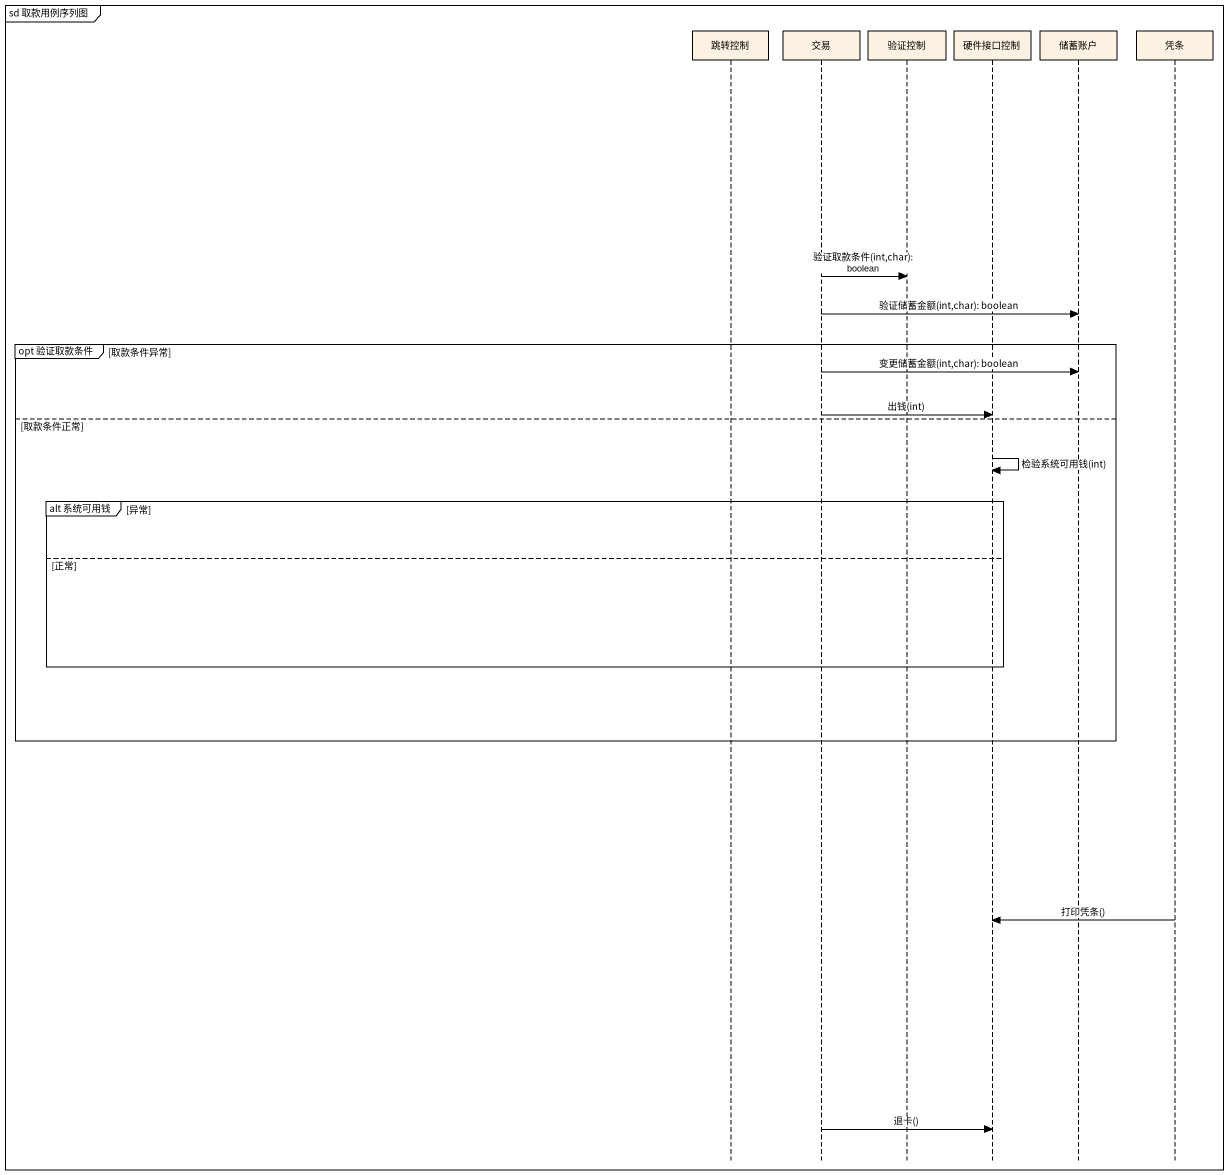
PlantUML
@startuml
mainframe sd 取款用例序列图
hide footbox
participant 跳转控制
participant 交易
participant 验证控制
participant 硬件接口控制
participant 储蓄账户
participant 凭条

交易 -> 验证控制 : 验证取款条件(int,char): boolean
交易 -> 储蓄账户 : 验证储蓄金额(int,char): boolean
group opt 验证取款条件 [取款条件异常]
  交易 -> 储蓄账户 : 变更储蓄金额(int,char): boolean
  交易 -> 硬件接口控制 : 出钱(int)
else 取款条件正常
  硬件接口控制 -> 硬件接口控制 : 检验系统可用钱(int)
  group alt 系统可用钱 [异常]
  else 正常
  end
end
凭条 -> 硬件接口控制 : 打印凭条()
交易 -> 硬件接口控制 : 退卡()
@enduml
